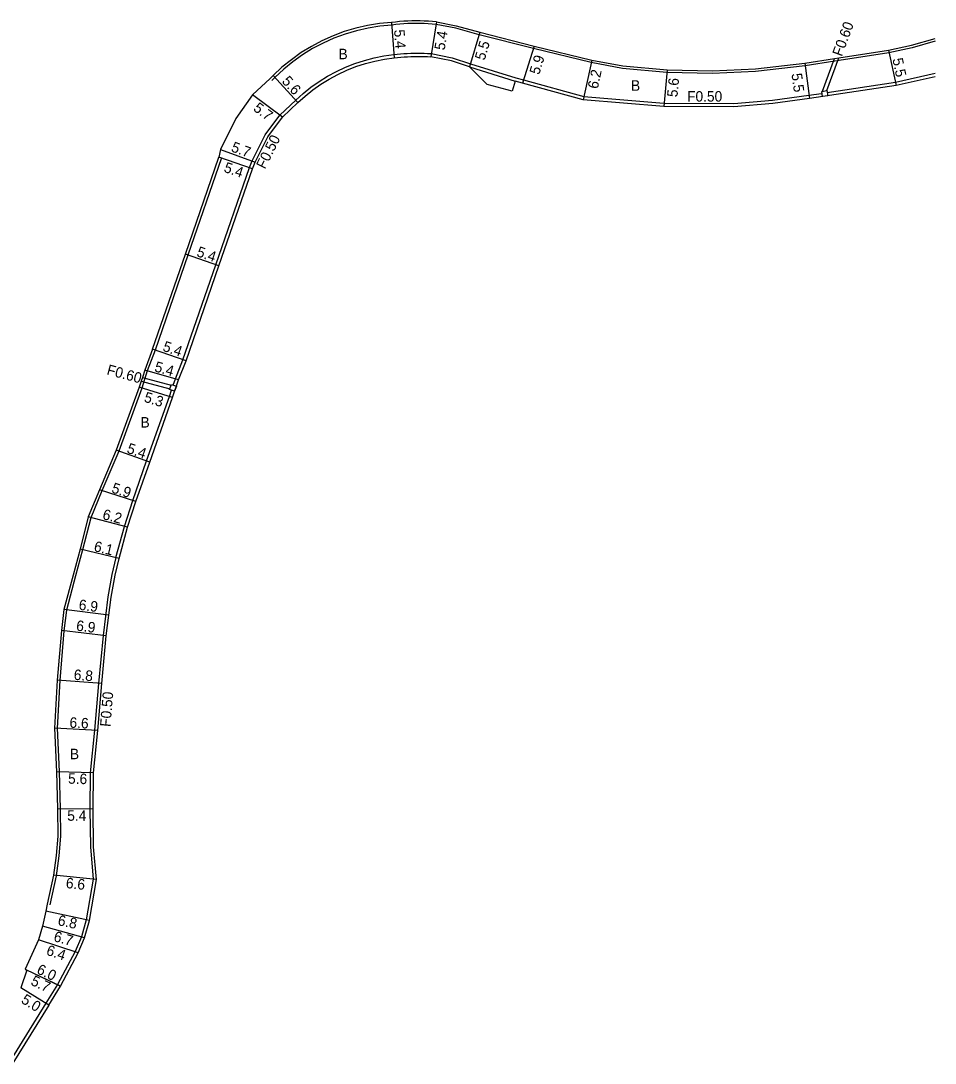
# Model space of a CAD drawing. Header units: metres. Extents: x 4000 to 8000, y -96000 to -93000.
# Drawn here: x 5460.6 to 5600, y -95656.9 to -95498 of the extents above; entities that cross this region are included whole.
import ezdxf

# ---------------------------------------------------------------- set-up
doc = ezdxf.new("R2010")
doc.units = ezdxf.units.M
doc.header["$LTSCALE"] = 2.5
for name, color, linetype in [('側溝・桝', 7, 'Continuous'), ('幅員', 7, 'Continuous'), ('歩道・分離帯・安全施設', 7, 'Continuous'), ('舗装', 7, 'Continuous'), ('道路', 7, 'Continuous')]:
    doc.layers.add(name, color=color, linetype=linetype)
doc.styles.get("Standard").update_dxf_attribs({"font": ''})
doc.styles.get('Standard').set_extended_font_data('@MS PGothic')

msp = doc.modelspace()

# ---------------------------------------------------------------- linework, layer by layer
at = {"layer": '側溝・桝'}
for points in [[(5485.34, -95549.66), (5490.35, -95535.17), (5495.47, -95520.36), (5495.89, -95519.33), (5497.85, -95515.4), (5500.12, -95512.37), (5502.53, -95510.09), (5503.65, -95509.07), (5504.85, -95508.12), (5506.1, -95507.24), (5507.39, -95506.43), (5508.74, -95505.71), (5510.12, -95505.06), (5511.55, -95504.5), (5513, -95504.03), (5514.48, -95503.64), (5515.97, -95503.35), (5517.48, -95503.14), (5517.99, -95503.09), (5518.51, -95503.04), (5519.02, -95503), (5519.53, -95502.97), (5520.05, -95502.95), (5520.56, -95502.93), (5521.08, -95502.93), (5521.59, -95502.93), (5522.11, -95502.94), (5522.62, -95502.97), (5523.16, -95503), (5526.4, -95503.62), (5529.17, -95504.53), (5536.08, -95506.7), (5537.24, -95506.99), (5546.43, -95509.54), (5558.65, -95510.55), (5569.3, -95510.6), (5575.22, -95510.1), (5580.75, -95509.35), (5582.69, -95509.06), (5582.75, -95509.05)], [(5582.81, -95508.74), (5584.65, -95503.75)], [(5583.48, -95508.64), (5585.33, -95503.65)], [(5529.01, -95505.01), (5535.96, -95507.18)], [(5583.54, -95508.93), (5593.96, -95507.37), (5600, -95505.99)], [(5483.86, -95553.52), (5484.19, -95552.54), (5485.34, -95549.66)], [(5478.98, -95552.91), (5483.35, -95554.09)], [(5479.16, -95552.34), (5483.54, -95553.52)], [(5475.11, -95579.81), (5476.41, -95575.05), (5477.69, -95571.12), (5479.8, -95565.08), (5483.27, -95555.25), (5483.6, -95554.28)], [(5475.11, -95579.81), (5474.51, -95582.4), (5473.88, -95585.79), (5473.16, -95591.7), (5472.46, -95599), (5471.86, -95606.11), (5471.18, -95612.59), (5471.13, -95618.13), (5471.22, -95623.91), (5471.66, -95628.83), (5470.59, -95635.02), (5469.88, -95637.6), (5468.92, -95639.85), (5466.23, -95644.86), (5464.45, -95647.74), (5458.95, -95656.6)]]:
    msp.add_lwpolyline(points, dxfattribs=at)
for points in [[(5583.5, -95508.64), (5583.62, -95509.43), (5582.83, -95509.55), (5582.71, -95508.76), (5583.48, -95508.64)], [(5483.57, -95553.42), (5484.33, -95553.68), (5484.07, -95554.44), (5483.31, -95554.18), (5483.35, -95554.09), (5483.54, -95553.52)]]:
    msp.add_lwpolyline(points, close=True, dxfattribs=at)
at = {"layer": '幅員'}
for points in [[(5517.11, -95498.26), (5517.54, -95503.64)], [(5524, -95498.17), (5523.1, -95503.49)], [(5530.57, -95499.73), (5529.01, -95505.01)], [(5538.87, -95501.84), (5537.11, -95507.48)], [(5592.88, -95502.49), (5594.04, -95507.87)], [(5547.64, -95503.97), (5546.34, -95510.03)], [(5580.11, -95504.45), (5580.82, -95509.85)], [(5499.09, -95506.33), (5502.87, -95510.46)], [(5559.15, -95505.48), (5558.63, -95511.06)], [(5500.5, -95512.7), (5495.95, -95509.27)], [(5491.04, -95517.6), (5496.35, -95519.54)], [(5495.93, -95520.54), (5490.83, -95518.77)], [(5490.82, -95535.33), (5485.72, -95533.57)], [(5485.81, -95549.82), (5480.71, -95548.06)], [(5484.66, -95552.7), (5479.52, -95551.23)], [(5483.74, -95555.41), (5478.67, -95553.85)], [(5480.27, -95565.24), (5475.18, -95563.46)], [(5478.16, -95571.28), (5472.6, -95569.47)], [(5476.89, -95575.19), (5470.9, -95573.61)], [(5475.59, -95579.93), (5469.66, -95578.5)], [(5474.05, -95588.57), (5467.2, -95587.73)], [(5473.65, -95591.75), (5466.8, -95590.91)], [(5472.96, -95599.01), (5466.18, -95598.51)], [(5472.36, -95606.16), (5465.77, -95605.8)], [(5471.68, -95612.61), (5466.08, -95612.45)], [(5471.63, -95618.13), (5466.23, -95618.12)], [(5472.17, -95628.85), (5465.6, -95628.22)], [(5471.07, -95635.12), (5464.43, -95633.7)], [(5470.35, -95637.77), (5463.95, -95635.98)], [(5469.37, -95640.07), (5463.3, -95638.04)], [(5461.29, -95642.54), (5466.66, -95645.11)], [(5466.66, -95645.11), (5461.56, -95642.68)], [(5464.87, -95648.01), (5460.63, -95645.37)]]:
    msp.add_lwpolyline(points, dxfattribs=at)
at = {"layer": '歩道・分離帯・安全施設'}
for points in [[(5600, -95501.12), (5596.49, -95502.12), (5592.96, -95502.88), (5585.39, -95504.04), (5584.72, -95504.15), (5580.16, -95504.84), (5572.63, -95505.71), (5566.07, -95506.02), (5559.12, -95505.88), (5552.32, -95505.26), (5547.55, -95504.36), (5538.78, -95502.23), (5530.47, -95500.12), (5526.91, -95499.13), (5523.94, -95498.57), (5523.34, -95498.51), (5522.72, -95498.46), (5522.1, -95498.43), (5521.48, -95498.41), (5520.87, -95498.4), (5520.25, -95498.41), (5519.63, -95498.43), (5519.01, -95498.47), (5518.4, -95498.51), (5517.78, -95498.58), (5517.16, -95498.65), (5515.34, -95498.82), (5513.55, -95499.11), (5511.79, -95499.51), (5510.06, -95500.02), (5508.36, -95500.65), (5506.71, -95501.39), (5505.11, -95502.24), (5503.57, -95503.19), (5502.1, -95504.24), (5500.7, -95505.38), (5499.36, -95506.62), (5498.89, -95507.07)], [(5491.21, -95518.9), (5486.1, -95533.7), (5481.08, -95548.2), (5479.9, -95551.36), (5479.05, -95553.98), (5475.55, -95563.61), (5472.97, -95569.62), (5471.28, -95573.74), (5470.04, -95578.64)], [(5470.04, -95578.64), (5468.98, -95582.58), (5467.59, -95587.8), (5467.2, -95590.95), (5466.58, -95598.55), (5466.17, -95605.8), (5466.48, -95612.43), (5466.63, -95618.11), (5466.68, -95622.25), (5466.41, -95625.27), (5465.99, -95628.29), (5465.04, -95632.72)]]:
    msp.add_lwpolyline(points, dxfattribs=at)
at = {"layer": '道路'}
for points in [[(5517.11, -95498.26), (5515.29, -95498.42), (5513.48, -95498.71), (5511.69, -95499.12), (5509.93, -95499.65), (5508.21, -95500.28), (5506.53, -95501.03), (5504.91, -95501.89), (5503.35, -95502.85), (5501.86, -95503.92), (5500.43, -95505.08), (5499.09, -95506.33)], [(5524, -95498.17), (5523.37, -95498.11), (5522.75, -95498.06), (5522.12, -95498.03), (5521.49, -95498.01), (5520.87, -95498), (5520.24, -95498.01), (5519.61, -95498.03), (5518.99, -95498.07), (5518.36, -95498.12), (5517.74, -95498.18), (5517.11, -95498.26)], [(5524, -95498.17), (5527, -95498.74), (5530.57, -95499.73), (5538.87, -95501.84), (5547.64, -95503.97), (5552.37, -95504.86), (5559.15, -95505.48), (5566.07, -95505.62), (5572.6, -95505.31), (5580.11, -95504.45), (5584.65, -95503.75), (5585.33, -95503.65), (5592.88, -95502.49), (5596.4, -95501.73), (5600, -95500.7)], [(5502.87, -95510.46), (5503.98, -95509.46), (5505.15, -95508.52), (5506.37, -95507.66), (5507.65, -95506.87), (5508.96, -95506.16), (5510.32, -95505.52), (5511.71, -95504.98), (5513.14, -95504.51), (5514.59, -95504.13), (5516.06, -95503.84), (5517.54, -95503.64)], [(5517.54, -95503.64), (5518.04, -95503.58), (5518.55, -95503.53), (5519.05, -95503.5), (5519.56, -95503.47), (5520.06, -95503.45), (5520.57, -95503.43), (5521.08, -95503.43), (5521.58, -95503.43), (5522.09, -95503.44), (5522.6, -95503.46), (5523.1, -95503.49)], [(5600, -95506.51), (5594.04, -95507.87), (5580.82, -95509.85), (5575.28, -95510.6), (5569.32, -95511.1), (5558.63, -95511.06), (5546.34, -95510.03), (5537.11, -95507.48), (5535.96, -95507.18), (5535.5, -95508.71), (5531.72, -95507.72), (5529.01, -95505.01), (5526.27, -95504.11), (5523.1, -95503.49)], [(5499.09, -95506.33), (5498.61, -95506.77), (5495.95, -95509.27), (5493.41, -95512.87), (5491.04, -95517.6), (5490.83, -95518.77)], [(5495.93, -95520.54), (5496.35, -95519.54), (5498.27, -95515.67), (5500.5, -95512.7), (5502.87, -95510.46)], [(5480.71, -95548.06), (5485.72, -95533.57), (5490.83, -95518.77)], [(5485.81, -95549.82), (5490.82, -95535.33), (5495.93, -95520.54)], [(5480.71, -95548.06), (5479.52, -95551.23), (5479.16, -95552.34), (5478.98, -95552.91), (5478.67, -95553.85), (5475.18, -95563.46), (5472.6, -95569.47), (5470.9, -95573.61), (5469.66, -95578.5)], [(5475.59, -95579.93), (5476.89, -95575.19), (5478.16, -95571.28), (5480.27, -95565.24), (5483.74, -95555.41), (5484.66, -95552.7), (5485.81, -95549.82)], [(5469.66, -95578.5), (5468.6, -95582.47), (5467.2, -95587.73), (5466.8, -95590.91), (5466.18, -95598.51), (5465.77, -95605.8), (5466.08, -95612.45), (5466.23, -95618.12), (5466.28, -95622.24), (5466.02, -95625.22), (5465.6, -95628.22), (5464.65, -95632.64), (5464.43, -95633.7), (5463.95, -95635.98), (5463.3, -95638.04), (5461.29, -95642.54), (5461.56, -95642.68), (5460.63, -95645.37)], [(5464.87, -95648.01), (5466.66, -95645.11), (5469.37, -95640.07), (5470.35, -95637.77), (5471.07, -95635.12), (5472.17, -95628.85), (5471.72, -95623.89), (5471.63, -95618.13), (5471.68, -95612.61), (5472.36, -95606.16), (5472.96, -95599.01), (5473.65, -95591.75), (5474.38, -95585.86), (5475, -95582.5), (5475.59, -95579.93)], [(5464.87, -95648.01), (5459.38, -95656.86)]]:
    msp.add_lwpolyline(points, dxfattribs=at)

# ---------------------------------------------------------------- texts
at = {"layer": '側溝・桝'}
for s, rotation, p in [('F0.60', 69.6795, (5585.77, -95503.53)), ('F0.50', 63.5051, (5497.84, -95520.7)), ('F0.60', 344.947, (5473.62, -95551.88)), ('F0.50', 85.2158, (5474.28, -95605.65))]:
    msp.add_text(s, height=1.6, rotation=rotation, dxfattribs=at).set_placement(p)
msp.add_text('F0.50', height=1.6, dxfattribs=at).set_placement((5562.19, -95510.31))
at = {"layer": '幅員'}
for s, rotation, p in [('5.4', 274.5165, (5517.51, -95499.39)), ('5.4', 80.4592, (5525.22, -95502.55)), ('5.5', 73.5023, (5531.32, -95504.12)), ('5.9', 72.6831, (5539.63, -95506.31)), ('5.5', 282.0969, (5593.47, -95503.84)), ('5.6', 312.4211, (5500.32, -95507.29)), ('6.2', 77.8962, (5548.57, -95508.46)), ('5.6', 84.7546, (5560.71, -95509.68)), ('5.5', 277.52, (5578.1, -95506.08)), ('5.7', 322.9291, (5495.94, -95511.58)), ('5.7', 340.0195, (5492.58, -95517.87)), ('5.4', 340.9343, (5491.46, -95520.99)), ('5.4', 340.9343, (5487.31, -95533.84)), ('5.4', 340.9343, (5482.14, -95548.26)), ('5.4', 343.9943, (5480.89, -95551.4)), ('5.3', 342.8917, (5479.29, -95556.03)), ('5.4', 340.7295, (5476.67, -95563.8)), ('5.9', 342.0079, (5474.35, -95569.86)), ('6.2', 345.2263, (5472.97, -95573.92)), ('6.1', 346.3943, (5471.66, -95578.8)), ('6.9', 352.9732, (5469.39, -95587.75)), ('6.9', 352.9732, (5469, -95590.93)), ('6.8', 355.7325, (5468.65, -95598.43)), ('6.6', 356.8736, (5468.01, -95605.72)), ('5.6', 358.2909, (5467.81, -95614.26)), ('5.4', 359.8196, (5467.7, -95619.92)), ('6.6', 354.4967, (5467.44, -95630.17)), ('6.8', 347.9382, (5466.16, -95635.81)), ('6.7', 344.3753, (5465.52, -95638.24)), ('6.4', 341.4886, (5464.39, -95640.31)), ('6.0', 334.4199, (5462.92, -95643.11)), ('5.7', 334.4212, (5462.01, -95644.86)), ('5.0', 328.1793, (5460.55, -95647.58))]:
    msp.add_text(s, height=1.6, rotation=rotation, dxfattribs=at).set_placement(p)
at = {"layer": '舗装'}
for p in [(5509.05, -95503.85), (5553.64, -95508.66), (5478.87, -95559.99), (5468.11, -95610.54)]:
    msp.add_text('B', height=1.6, dxfattribs=at).set_placement(p)

doc.saveas('drawing.dxf')
